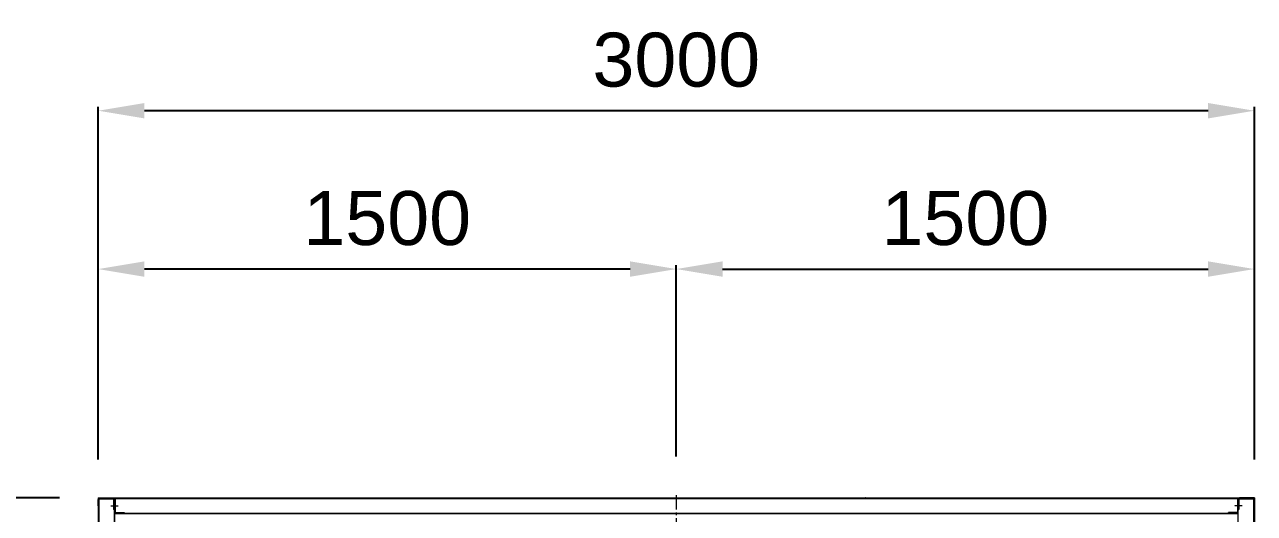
# Model space of a CAD drawing. Header units: millimetres. Extents: x -17070 to 40435, y -291348 to 29674.
# Drawn here: x 13823 to 17014, y 19422 to 20690 of the extents above; entities that cross this region are included whole.
import ezdxf

# ---------------------------------------------------------------- set-up
doc = ezdxf.new("R2010")
doc.units = ezdxf.units.MM
doc.linetypes.add('CENTER', pattern=[2, 1.25, -0.25, 0.25, -0.25])
doc.layers.add('center', color=1, linetype='CENTER')
doc.styles.get("Standard").update_dxf_attribs({"font": 'arial.ttf'})
doc.dimstyles.new('1.40', dxfattribs={"dimscale": 20, "dimtxt": 1.5, "dimasz": 1, "dimexe": 0.5, "dimexo": 0.5, "dimgap": 0.5, "dimtad": 1, "dimdec": 0, "dimzin": 0, "dimdsep": 46, "dimtxsty": 'Standard', "dimcen": 0, "dimclrd": 2, "dimclre": 2, "dimclrt": 3, "dimadec": 0, "dimazin": 0, "dimtfac": 1, "dimtdec": 0, "dimtmove": 0, "dimatfit": 0, "dimfxl": 1, "dimtolj": 1, "dimtzin": 0, "dimlwd": -1, "dimlwe": -1, "dimarcsym": 0})

# ---------------------------------------------------------------- blocks, each defined once
blk = doc.blocks.new('*D794')
at = {"color": 2, "transparency": 16777216}
for p, q in [((13914.4, 19461.7), (13343.7, 19461.7)), ((13353.7, 19341.7), (13353.7, 16581.7)), ((13914.4, 16461.7), (13343.7, 16461.7))]:
    blk.add_line(p, q, dxfattribs=at)
for points in [[(13333.7, 19341.7), (13373.7, 19341.7), (13353.7, 19461.7)], [(13333.7, 16581.7), (13373.7, 16581.7), (13353.7, 16461.7)]]:
    blk.add_solid(points, dxfattribs=at)
at = {"layer": 'Defpoints', "color": 0, "transparency": 16777216}
for p in [(14014.4, 19461.7), (13353.7, 16461.7), (14014.4, 16461.7)]:
    blk.add_point(p, dxfattribs=at)
at = {"color": 3, "lineweight": 5, "transparency": 16777216, "insert": (13222.2, 17961.7), "char_height": 140, "attachment_point": 5, "rotation": 90}
blk.add_mtext('\\A1;3000', dxfattribs=at)
blk = doc.blocks.new('*D795')
at = {"color": 2, "transparency": 16777216}
for p, q in [((14014.4, 19561.7), (14014.4, 20065.6)), ((15394.4, 20055.6), (14134.4, 20055.6)), ((15514.4, 19569.2), (15514.4, 20065.6))]:
    blk.add_line(p, q, dxfattribs=at)
for points in [[(14134.4, 20075.6), (14134.4, 20035.6), (14014.4, 20055.6)], [(15394.4, 20075.6), (15394.4, 20035.6), (15514.4, 20055.6)]]:
    blk.add_solid(points, dxfattribs=at)
at = {"layer": 'Defpoints', "color": 0, "transparency": 16777216}
for p in [(14014.4, 20055.6), (15514.4, 19469.2), (14014.4, 19461.7)]:
    blk.add_point(p, dxfattribs=at)
at = {"color": 3, "lineweight": 5, "transparency": 16777216, "insert": (14764.4, 20187), "char_height": 140, "attachment_point": 5}
blk.add_mtext('\\A1;1500', dxfattribs=at)
blk = doc.blocks.new('*D796')
at = {"color": 2, "transparency": 16777216}
for p, q in [((15514.4, 19569.2), (15514.4, 20065.6)), ((15634.4, 20055.6), (16894.4, 20055.6)), ((17014.4, 19561.7), (17014.4, 20065.6))]:
    blk.add_line(p, q, dxfattribs=at)
for points in [[(15634.4, 20075.6), (15634.4, 20035.6), (15514.4, 20055.6)], [(16894.4, 20075.6), (16894.4, 20035.6), (17014.4, 20055.6)]]:
    blk.add_solid(points, dxfattribs=at)
at = {"layer": 'Defpoints', "color": 0, "transparency": 16777216}
for p in [(17014.4, 20055.6), (15514.4, 19469.2), (17014.4, 19461.7)]:
    blk.add_point(p, dxfattribs=at)
at = {"color": 3, "lineweight": 5, "transparency": 16777216, "insert": (16264.4, 20187), "char_height": 140, "attachment_point": 5}
blk.add_mtext('\\A1;1500', dxfattribs=at)
blk = doc.blocks.new('*D797')
at = {"color": 2, "transparency": 16777216}
for p, q in [((14014.4, 19561.7), (14014.4, 20476.4)), ((16894.4, 20466.4), (14134.4, 20466.4)), ((17014.4, 19561.7), (17014.4, 20476.4))]:
    blk.add_line(p, q, dxfattribs=at)
for points in [[(14134.4, 20486.4), (14134.4, 20446.4), (14014.4, 20466.4)], [(16894.4, 20486.4), (16894.4, 20446.4), (17014.4, 20466.4)]]:
    blk.add_solid(points, dxfattribs=at)
at = {"layer": 'Defpoints', "color": 0, "transparency": 16777216}
for p in [(14014.4, 20466.4), (14014.4, 19461.7), (17014.4, 19461.7)]:
    blk.add_point(p, dxfattribs=at)
at = {"color": 3, "lineweight": 5, "transparency": 16777216, "insert": (15514.4, 20598), "char_height": 140, "attachment_point": 5}
blk.add_mtext('\\A1;3000', dxfattribs=at)
blk = doc.blocks.new('3')
at = {"lineweight": 20}
for p, q in [((14014.4, 19461.7), (14014.4, 16461.7)), ((14014.4, 19461.7), (17014.4, 19461.7)), ((14016.4, 19459.7), (14016.4, 16463.7)), ((14054.4, 19459.7), (14054.4, 19431.7)), ((14056.4, 16461.7), (14056.4, 19461.7)), ((16970.4, 19459.7), (14058.4, 19459.7)), ((14058.4, 19459.7), (14058.4, 19423.7)), ((16970.4, 19459.7), (16970.4, 19423.7)), ((16972.4, 16461.7), (16972.4, 19461.7)), ((17012.4, 19459.7), (16974.4, 19459.7)), ((16974.4, 19459.7), (16974.4, 19431.7)), ((17012.4, 19459.7), (17012.4, 16463.7)), ((17014.4, 19461.7), (17014.4, 16461.7)), ((14056.4, 19431.7), (14054.4, 19431.7)), ((14056.4, 19421.7), (16972.4, 19421.7)), ((14058.4, 19423.7), (14081.4, 19423.7)), ((14081.4, 19423.7), (14081.4, 19421.7)), ((16970.4, 19423.7), (16947.4, 19423.7)), ((16947.4, 19421.7), (16947.4, 19423.7)), ((16972.4, 19431.7), (16974.4, 19431.7))]:
    blk.add_line(p, q, dxfattribs=at)
at = {"color": 7, "lineweight": 20, "ltscale": 0.009167}
for p, q in [((14014.4, 19441.7), (14014.4, 19458.2)), ((14016.4, 19441.7), (14016.4, 19458.2)), ((17012.4, 19458.2), (17012.4, 19441.7)), ((17014.4, 19458.2), (17014.4, 19441.7))]:
    blk.add_line(p, q, dxfattribs=at)
at = {"color": 7, "lineweight": 20, "ltscale": 0.001111}
for p, q in [((14014.4, 19441.7), (14014.4, 19439.7)), ((17014.4, 19441.7), (17014.4, 19439.7))]:
    blk.add_line(p, q, dxfattribs=at)
at = {"color": 7, "lineweight": 20, "ltscale": 0.108889}
for p, q in [((14014.4, 19439.7), (14014.4, 19243.7)), ((17014.4, 19439.7), (17014.4, 19243.7))]:
    blk.add_line(p, q, dxfattribs=at)
at = {"color": 0, "lineweight": 20}
blk.add_line((14016.4, 19459.7), (14054.4, 19459.7), dxfattribs=at)
at = {"color": 7, "lineweight": 20, "ltscale": 0.129444}
for p, q in [((14056.4, 19458.2), (14056.4, 19225.2)), ((16972.4, 19225.2), (16972.4, 19458.2))]:
    blk.add_line(p, q, dxfattribs=at)
at = {"color": 7, "lineweight": 20, "ltscale": 0.018278}
for p, q in [((14058.4, 19425.2), (14058.4, 19458.1)), ((16970.4, 19458.1), (16970.4, 19425.2))]:
    blk.add_line(p, q, dxfattribs=at)
at = {"color": 7, "lineweight": 20}
for p, q in [((14062, 19461.7), (16966.8, 19461.7)), ((16966.9, 19421.7), (14061.9, 19421.7))]:
    blk.add_line(p, q, dxfattribs=at)
at = {"color": 7, "lineweight": 20, "ltscale": 0.000222226}
blk.add_line((16970.4, 19458.6), (16970.4, 19458.2), dxfattribs=at)
at = {"color": 7, "lineweight": 20, "ltscale": 5.55592e-05}
blk.add_line((16970.4, 19458.1), (16970.4, 19458.2), dxfattribs=at)
at = {"color": 7, "lineweight": 20, "ltscale": 0.019444}
for p, q in [((17010.9, 19461.7), (16975.9, 19461.7)), ((16975.9, 19459.7), (17010.9, 19459.7))]:
    blk.add_line(p, q, dxfattribs=at)
at = {"color": 7, "lineweight": 20, "ltscale": 0.001944}
blk.add_line((17014.4, 19461.7), (17010.9, 19461.7), dxfattribs=at)
at = {"color": 7, "lineweight": 20, "ltscale": 0.000888889}
blk.add_line((17014.4, 19461.7), (17014.4, 19460.1), dxfattribs=at)
at = {"color": 7, "lineweight": 20, "ltscale": 0.010655}
blk.add_line((17014.4, 19445.8), (17014.4, 19458.6), dxfattribs=at)
at = {"color": 7, "lineweight": 20, "ltscale": 0.003429}
blk.add_line((17014.4, 19445.8), (17014.4, 19441.7), dxfattribs=at)
at = {"color": 7, "lineweight": 20, "ltscale": 0.066606}
blk.add_line((17014.4, 19439.7), (17014.4, 19319.8), dxfattribs=at)
at = {"color": 7, "lineweight": 20, "ltscale": 0.001124}
blk.add_line((14061.5, 19419.7), (14061.5, 19421.7), dxfattribs=at)
at = {"color": 7, "lineweight": 20}
for centre, radius, start, end in [((15023.9, 19458.2), 3.5, 89.1189, 90), ((15032.9, 19458.2), 3.5, 90, 90.8811), ((15995.9, 19458.2), 3.5, 89.1189, 90), ((16004.9, 19458.2), 3.5, 90, 90.8811), ((14061.5, 19424.8), 3.1, 269.9963, 270)]:
    blk.add_arc(centre, radius, start, end, dxfattribs=at)
at = {"layer": 'center', "lineweight": 20, "ltscale": 30}
blk.add_line((15514.4, 19469.2), (15514.4, 19040.2), dxfattribs=at)
at = {"layer": 'center', "lineweight": 20}
for p, q in [((14046.8, 19441.7), (14066.8, 19441.7)), ((16982.5, 19441.7), (16962.5, 19441.7))]:
    blk.add_line(p, q, dxfattribs=at)

msp = doc.modelspace()

# ---------------------------------------------------------------- block references
msp.add_blockref('3', (0, 0))

# ---------------------------------------------------------------- dimensions: what is measured, and where the dimension line sits
at = {"lineweight": 5}
for base, p1, p2, picture, middle in [((14014.4, 20466.4), (17014.4, 19461.7), (14014.4, 19461.7), '*D797', (15514.4, 20598)), ((14014.4, 20055.6), (15514.4, 19469.2), (14014.4, 19461.7), '*D795', (14764.4, 20187)), ((17014.4, 20055.6), (15514.4, 19469.2), (17014.4, 19461.7), '*D796', (16264.4, 20187))]:
    dim = msp.add_linear_dim(base=base, p1=p1, p2=p2, dimstyle='1.40', override={"dimtxt": 7, "dimasz": 6, "dimexo": 5, "dimgap": 3}, dxfattribs=at)
    dim.commit()
    dim.dimension.update_dxf_attribs({"geometry": picture, "text_midpoint": middle})
dim = msp.add_linear_dim(base=(13353.7, 16461.7), p1=(14014.4, 19461.7), p2=(14014.4, 16461.7), angle=90, dimstyle='1.40', override={"dimtxt": 7, "dimasz": 6, "dimexo": 5, "dimgap": 3}, dxfattribs=at)
dim.commit()
dim.dimension.update_dxf_attribs({"geometry": '*D794', "text_midpoint": (13222.2, 17961.7)})

doc.saveas('drawing.dxf')
